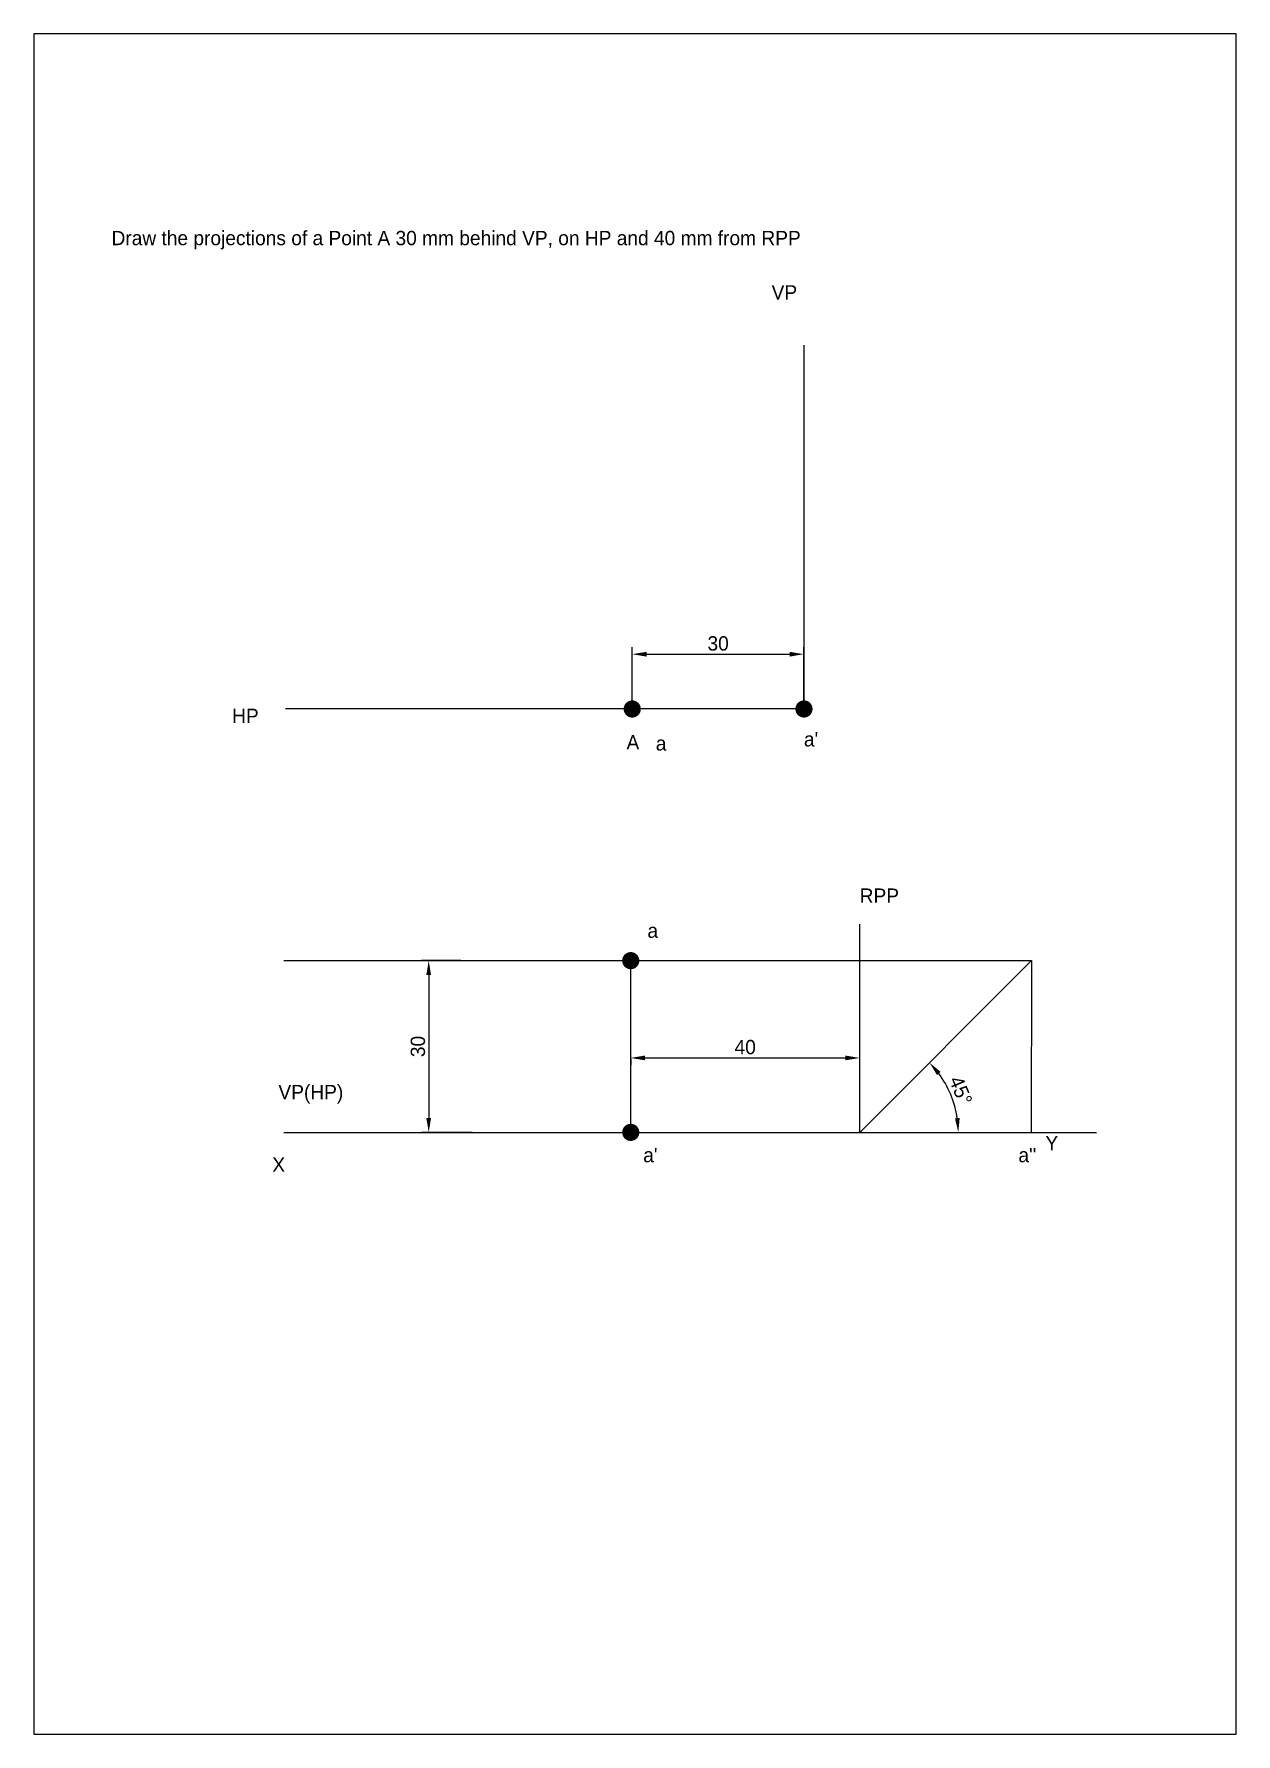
# Model space of a CAD drawing. Header units: millimetres. Extents: x 0 to 210, y 0 to 297.
import ezdxf

# ---------------------------------------------------------------- set-up
doc = ezdxf.new("R2010")
doc.units = ezdxf.units.MM
doc.dimstyles.new('ISO-25', dxfattribs={"dimtxt": 2.5, "dimasz": 2.5, "dimexe": 1.25, "dimexo": 0.625, "dimtad": 1, "dimtxsty": 'Standard', "dimcen": 2.5, "dimadec": 0, "dimazin": 0, "dimtfac": 1, "dimtmove": 0, "dimatfit": 3, "dimfxl": 1, "dimarcsym": 0})

# ---------------------------------------------------------------- blocks, each defined once
blk = doc.blocks.new('*D3')
at = {"color": 0, "lineweight": -2, "transparency": 16777216}
for p, q in [((74.58, 135.11), (67.71, 135.11)), ((68.96, 132.61), (68.96, 107.61)), ((76.57, 105.11), (67.71, 105.11))]:
    blk.add_line(p, q, dxfattribs=at)
at = {"color": 0, "transparency": 16777216}
for points in [[(68.54, 132.61), (69.37, 132.61), (68.96, 135.11)], [(68.54, 107.61), (69.37, 107.61), (68.96, 105.11)]]:
    blk.add_solid(points, dxfattribs=at)
at = {"layer": 'Defpoints', "color": 0, "transparency": 16777216}
for p in [(75.2, 135.11), (68.96, 105.11), (77.19, 105.11)]:
    blk.add_point(p, dxfattribs=at)
at = {"color": 0, "transparency": 16777216, "insert": (67.08, 120.11), "char_height": 2.5, "attachment_point": 5, "rotation": 90}
blk.add_mtext('30', dxfattribs=at)
blk = doc.blocks.new('*D4')
at = {"color": 0, "lineweight": -2, "transparency": 16777216}
for p, q in [((144.25, 121.13), (144.25, 116.86)), ((104.25, 117.96), (104.25, 116.86)), ((106.75, 118.11), (141.75, 118.11))]:
    blk.add_line(p, q, dxfattribs=at)
at = {"color": 0, "transparency": 16777216}
for points in [[(106.75, 118.53), (106.75, 117.7), (104.25, 118.11)], [(141.75, 118.53), (141.75, 117.7), (144.25, 118.11)]]:
    blk.add_solid(points, dxfattribs=at)
at = {"layer": 'Defpoints', "color": 0, "transparency": 16777216}
for p in [(144.25, 121.75), (104.25, 118.58), (144.25, 118.11)]:
    blk.add_point(p, dxfattribs=at)
at = {"color": 0, "transparency": 16777216, "insert": (124.25, 119.99), "char_height": 2.5, "attachment_point": 5}
blk.add_mtext('40', dxfattribs=at)
blk = doc.blocks.new('*D5')
at = {"color": 0, "lineweight": -2, "transparency": 16777216}
blk.add_arc((144.25, 105.11), 17.24, 8.3168, 36.6832, dxfattribs=at)
at = {"color": 0, "transparency": 16777216}
for points in [[(157.76, 115.13), (158.39, 115.68), (156.44, 117.3)], [(161.73, 107.63), (160.9, 107.57), (161.49, 105.11)]]:
    blk.add_solid(points, dxfattribs=at)
at = {"layer": 'Defpoints', "color": 0, "transparency": 16777216}
for p in [(174.25, 135.11), (160.91, 109.57), (43.63, 105.11), (144.25, 105.11), (185.64, 105.11)]:
    blk.add_point(p, dxfattribs=at)
at = {"color": 0, "transparency": 16777216, "insert": (161.91, 112.42), "char_height": 2.5, "attachment_point": 5, "rotation": 292.5}
blk.add_mtext('45°', dxfattribs=at)
blk = doc.blocks.new('*D7')
at = {"color": 0, "lineweight": -2, "transparency": 16777216}
for p, q in [((104.52, 179.7), (104.52, 189.9)), ((107.02, 188.65), (132.02, 188.65)), ((134.52, 179.7), (134.52, 189.9))]:
    blk.add_line(p, q, dxfattribs=at)
at = {"color": 0, "transparency": 16777216}
for points in [[(107.02, 189.06), (107.02, 188.23), (104.52, 188.65)], [(132.02, 189.06), (132.02, 188.23), (134.52, 188.65)]]:
    blk.add_solid(points, dxfattribs=at)
at = {"layer": 'Defpoints', "color": 0, "transparency": 16777216}
for p in [(134.52, 188.65), (104.52, 179.08), (134.52, 179.08)]:
    blk.add_point(p, dxfattribs=at)
at = {"color": 0, "transparency": 16777216, "insert": (119.52, 190.52), "char_height": 2.5, "attachment_point": 5}
blk.add_mtext('30', dxfattribs=at)

msp = doc.modelspace()

# ---------------------------------------------------------------- linework, layer by layer
for p, q in [((134.519, 242.618), (134.519, 179.078)), ((104.519, 179.078), (43.959, 179.078)), ((134.519, 179.078), (103.769, 179.078)), ((144.255, 105.108), (144.255, 141.489)), ((43.625, 135.108), (174.255, 135.108)), ((104.255, 105.108), (104.255, 135.858)), ((144.255, 105.108), (174.255, 135.108)), ((174.255, 135.108), (174.216, 105.108)), ((43.625, 105.108), (185.637, 105.108))]:
    msp.add_line(p, q)
msp.add_lwpolyline([(0, 0), (210, 0), (210, 297), (0, 297)], close=True)
at = {"const_width": 1.5}
for points in [[(103.769, 179.078, 1), (105.269, 179.078, 1)], [(133.769, 179.078, 1), (135.269, 179.078, 1)], [(103.505, 135.108, 1), (105.005, 135.108, 1)], [(103.505, 105.108, 1), (105.005, 105.108, 1)]]:
    msp.add_lwpolyline(points, format="xyb", close=True, dxfattribs=at)

# ---------------------------------------------------------------- texts
at = {"char_height": 2.5, "attachment_point": 1}
for s, width, heights, insert in [('Draw the projections of a Point A 30 mm behind VP, on HP and 40 mm from RPP', 181.78092, [0], (13.544, 262.605)), ('VP', 10.75709, [0], (128.868, 253.114)), ('HP', 10.75709, [2.5], (34.615, 179.125)), ('A', 10.75709, [2.5], (103.515, 174.515)), ('a', 10.75709, [2.5], (108.631, 174.319)), ("a'", 10.75709, [2.5], (134.509, 175.028)), ('RPP', 15.44563, [0], (144.255, 147.715)), ('a', 8.09897, [0], (107.173, 141.593)), ('VP(HP)', 15.44563, [0], (42.703, 113.397)), ('Y', 8.09897, [0], (176.704, 104.49)), ("a'", 8.09897, [0], (106.437, 102.394)), ("a''", 8.09897, [2.5], (171.983, 102.394)), ('X', 8.09897, [0], (41.636, 100.723))]:
    msp.add_mtext_dynamic_manual_height_columns(s, width=width, gutter_width=12.5, heights=heights, dxfattribs=dict(at, insert=insert))

# ---------------------------------------------------------------- dimensions: what is measured, and where the dimension line sits
for base, p1, p2, picture, middle in [((134.519, 188.648), (104.519, 179.078), (134.519, 179.078), '*D7', (119.519, 190.523)), ((144.255, 118.112), (104.255, 118.581), (144.255, 121.752), '*D4', (124.255, 119.987))]:
    dim = msp.add_linear_dim(base=base, p1=p1, p2=p2, dimstyle='ISO-25')
    dim.commit()
    dim.dimension.update_dxf_attribs({"geometry": picture, "text_midpoint": middle})
dim = msp.add_angular_dim_2l(base=(160.906, 109.569), line1=((43.625, 105.108), (185.637, 105.108)), line2=((144.255, 105.108), (174.255, 135.108)), dimstyle='ISO-25')
dim.commit()
dim.dimension.update_dxf_attribs({"geometry": '*D5', "text_midpoint": (161.913, 112.422)})
dim = msp.add_linear_dim(base=(68.956, 105.108), p1=(75.204, 135.108), p2=(77.19, 105.108), angle=90, dimstyle='ISO-25')
dim.commit()
dim.dimension.update_dxf_attribs({"geometry": '*D3', "text_midpoint": (67.081, 120.108)})

doc.saveas('drawing.dxf')
